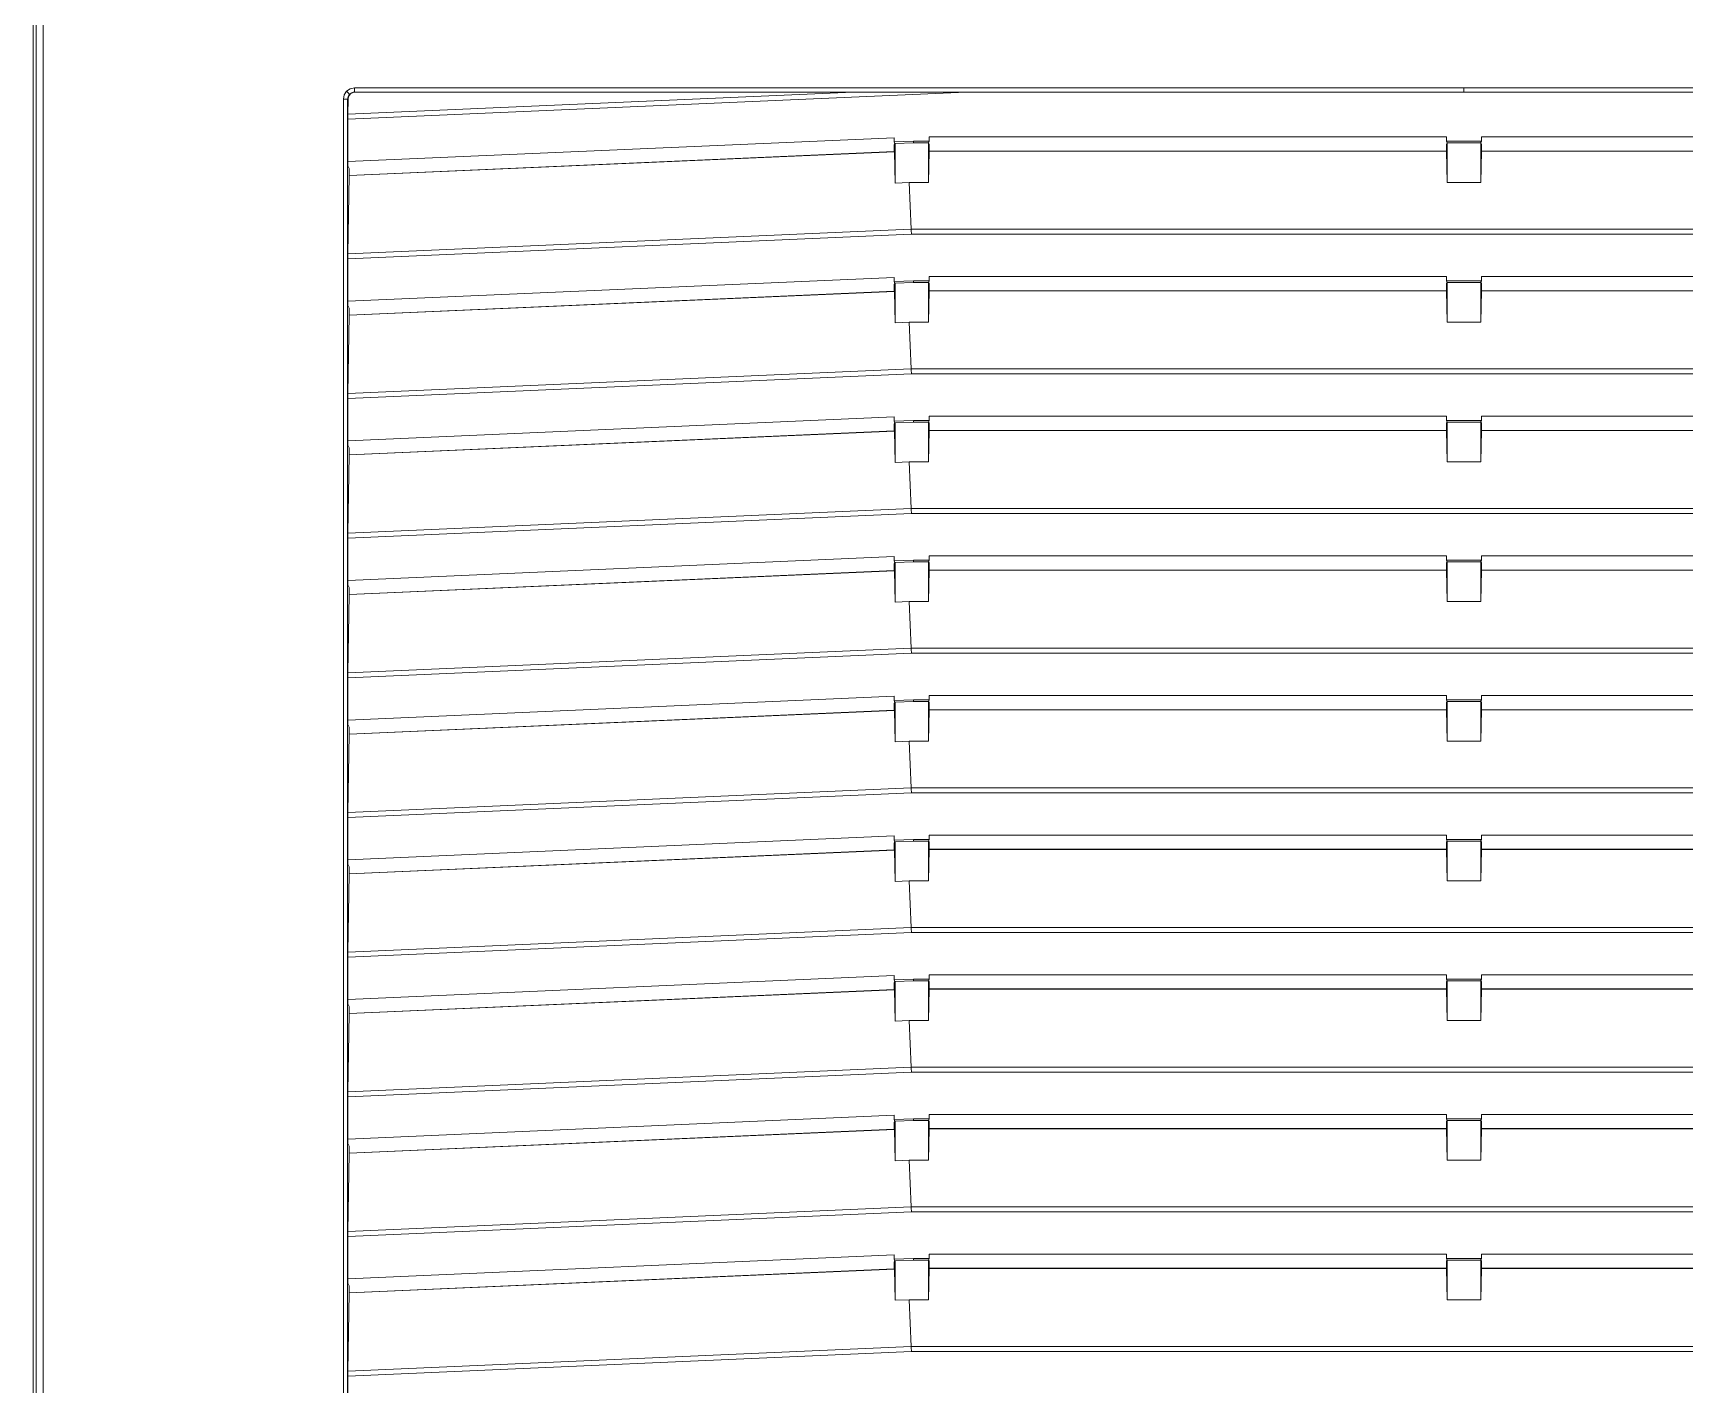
# Model space of a CAD drawing. Header units: millimetres. Extents: x -6000 to 26000, y -6000 to 26000.
# Drawn here: x 102.76 to 119.22, y -3542.47 to -3529 of the extents above; entities that cross this region are included whole.
import ezdxf

# ---------------------------------------------------------------- set-up
doc = ezdxf.new("R2010")
doc.units = ezdxf.units.MM
doc.header["$MEASUREMENT"] = 0
doc.layers.add('Чертеж и Рисунок_Ном._пера__7', color=7, linetype='Continuous', lineweight=15)

msp = doc.modelspace()

# ---------------------------------------------------------------- linework, layer by layer
at = {"layer": 'Чертеж и Рисунок_Ном._пера__7', "color": 7, "linetype": 'Continuous', "lineweight": 15}
for p, q in [((102.76, -3553.56), (102.76, -3527.881)), ((102.791, -3527.912), (102.791, -3553.529)), ((102.861, -3527.912), (102.861, -3553.529)), ((105.853, -3551.779), (105.853, -3529.662)), ((105.894, -3529.662), (105.853, -3529.662)), ((105.894, -3551.779), (105.894, -3529.662)), ((105.894, -3529.662), (105.899, -3529.662)), ((112.059, -3529.593), (105.896, -3529.862)), ((110.932, -3529.593), (105.896, -3529.813)), ((105.899, -3529.662), (105.896, -3529.813)), ((105.964, -3529.551), (117.018, -3529.551)), ((105.964, -3529.593), (105.964, -3529.551)), ((117.018, -3529.593), (105.964, -3529.593)), ((117.018, -3529.551), (128.072, -3529.551)), ((117.018, -3529.551), (117.018, -3529.593)), ((117.018, -3529.593), (128.072, -3529.593)), ((105.896, -3529.862), (105.896, -3530.284)), ((105.896, -3530.284), (111.342, -3530.046)), ((111.342, -3530.046), (111.342, -3530.088)), ((111.342, -3530.088), (111.533, -3530.08)), ((111.342, -3530.088), (111.347, -3530.107)), ((111.342, -3530.117), (111.347, -3530.107)), ((111.342, -3530.185), (111.342, -3530.117)), ((111.349, -3530.105), (111.347, -3530.107)), ((111.534, -3530.097), (111.349, -3530.105)), ((111.349, -3530.105), (111.349, -3530.498)), ((111.533, -3530.08), (111.69, -3530.08)), ((111.534, -3530.097), (111.533, -3530.08)), ((111.682, -3530.097), (111.534, -3530.097)), ((111.682, -3530.097), (111.69, -3530.08)), ((111.682, -3530.097), (111.684, -3530.097)), ((111.684, -3530.492), (111.684, -3530.097)), ((111.684, -3530.097), (111.69, -3530.109)), ((111.69, -3530.038), (116.844, -3530.038)), ((111.69, -3530.08), (111.69, -3530.038)), ((111.69, -3530.109), (111.69, -3530.179)), ((116.844, -3530.038), (116.844, -3530.08)), ((116.844, -3530.08), (117.192, -3530.08)), ((116.844, -3530.08), (116.852, -3530.097)), ((116.844, -3530.109), (116.85, -3530.097)), ((116.844, -3530.179), (116.844, -3530.109)), ((116.85, -3530.097), (116.85, -3530.492)), ((116.852, -3530.097), (116.85, -3530.097)), ((116.852, -3530.097), (117.183, -3530.097)), ((117.183, -3530.097), (117.192, -3530.08)), ((117.183, -3530.097), (117.186, -3530.097)), ((117.186, -3530.492), (117.186, -3530.097)), ((117.192, -3530.109), (117.186, -3530.097)), ((117.192, -3530.038), (122.345, -3530.038)), ((117.192, -3530.038), (117.192, -3530.08)), ((117.192, -3530.109), (117.192, -3530.179)), ((105.896, -3530.284), (105.896, -3530.326)), ((105.896, -3530.326), (105.911, -3530.354)), ((105.91, -3530.424), (111.343, -3530.187)), ((111.342, -3530.185), (105.911, -3530.422)), ((111.343, -3530.187), (111.342, -3530.185)), ((111.343, -3530.187), (111.349, -3530.498)), ((111.69, -3530.181), (111.684, -3530.492)), ((111.69, -3530.179), (111.69, -3530.181)), ((111.69, -3530.179), (116.844, -3530.179)), ((116.844, -3530.181), (111.69, -3530.181)), ((116.844, -3530.181), (116.844, -3530.179)), ((116.85, -3530.492), (116.844, -3530.181)), ((117.191, -3530.181), (117.186, -3530.492)), ((122.346, -3530.181), (117.191, -3530.181)), ((117.192, -3530.179), (117.192, -3530.179)), ((117.192, -3530.179), (122.345, -3530.179)), ((105.91, -3530.424), (105.896, -3531.204)), ((105.911, -3530.422), (105.91, -3530.424)), ((105.911, -3530.354), (105.911, -3530.422)), ((111.491, -3530.492), (111.349, -3530.498)), ((111.491, -3530.492), (111.511, -3530.958)), ((111.684, -3530.492), (111.491, -3530.492)), ((117.186, -3530.492), (116.85, -3530.492)), ((111.511, -3530.958), (105.896, -3531.204)), ((122.525, -3530.958), (111.511, -3530.958)), ((111.512, -3531.008), (105.896, -3531.253)), ((122.523, -3531.008), (111.512, -3531.008)), ((105.896, -3531.253), (105.896, -3531.675)), ((105.896, -3531.675), (111.342, -3531.437)), ((111.342, -3531.437), (111.342, -3531.479)), ((111.342, -3531.479), (111.533, -3531.471)), ((111.342, -3531.479), (111.347, -3531.498)), ((111.534, -3531.488), (111.349, -3531.496)), ((111.533, -3531.471), (111.69, -3531.471)), ((111.534, -3531.488), (111.533, -3531.471)), ((111.682, -3531.488), (111.534, -3531.488)), ((111.682, -3531.488), (111.69, -3531.471)), ((111.682, -3531.488), (111.684, -3531.488)), ((111.684, -3531.883), (111.684, -3531.488)), ((111.684, -3531.488), (111.69, -3531.5)), ((111.69, -3531.429), (116.844, -3531.429)), ((111.69, -3531.471), (111.69, -3531.429)), ((116.844, -3531.429), (116.844, -3531.471)), ((116.844, -3531.471), (117.192, -3531.471)), ((116.844, -3531.471), (116.852, -3531.488)), ((116.844, -3531.5), (116.85, -3531.488)), ((116.85, -3531.488), (116.85, -3531.883)), ((116.852, -3531.488), (116.85, -3531.488)), ((116.852, -3531.488), (117.183, -3531.488)), ((117.183, -3531.488), (117.192, -3531.471)), ((117.183, -3531.488), (117.186, -3531.488)), ((117.192, -3531.5), (117.186, -3531.488)), ((117.186, -3531.883), (117.186, -3531.488)), ((117.192, -3531.429), (122.345, -3531.429)), ((117.192, -3531.429), (117.192, -3531.471)), ((105.91, -3531.815), (111.343, -3531.578)), ((111.342, -3531.576), (105.911, -3531.813)), ((111.342, -3531.508), (111.347, -3531.498)), ((111.342, -3531.576), (111.342, -3531.508)), ((111.343, -3531.578), (111.342, -3531.576)), ((111.343, -3531.578), (111.349, -3531.889)), ((111.349, -3531.496), (111.347, -3531.498)), ((111.349, -3531.496), (111.349, -3531.889)), ((111.69, -3531.572), (111.684, -3531.883)), ((111.69, -3531.5), (111.69, -3531.57)), ((111.69, -3531.57), (111.69, -3531.572)), ((111.69, -3531.57), (116.844, -3531.57)), ((116.844, -3531.572), (111.69, -3531.572)), ((116.844, -3531.57), (116.844, -3531.5)), ((116.844, -3531.572), (116.844, -3531.57)), ((116.85, -3531.883), (116.844, -3531.572)), ((117.191, -3531.572), (117.186, -3531.883)), ((122.346, -3531.572), (117.191, -3531.572)), ((117.192, -3531.5), (117.192, -3531.57)), ((117.192, -3531.57), (117.192, -3531.57)), ((117.192, -3531.57), (122.345, -3531.57)), ((105.896, -3531.675), (105.896, -3531.717)), ((105.896, -3531.717), (105.911, -3531.745)), ((105.91, -3531.815), (105.896, -3532.595)), ((105.911, -3531.813), (105.91, -3531.815)), ((105.911, -3531.745), (105.911, -3531.813)), ((111.491, -3531.883), (111.349, -3531.889)), ((111.491, -3531.883), (111.511, -3532.349)), ((111.684, -3531.883), (111.491, -3531.883)), ((117.186, -3531.883), (116.85, -3531.883)), ((111.511, -3532.349), (105.896, -3532.595)), ((111.512, -3532.399), (105.896, -3532.644)), ((111.511, -3532.349), (122.525, -3532.349)), ((122.523, -3532.399), (111.512, -3532.399)), ((105.896, -3532.644), (105.896, -3533.066)), ((105.896, -3533.066), (111.342, -3532.828)), ((105.91, -3533.206), (111.343, -3532.969)), ((111.342, -3532.967), (105.911, -3533.204)), ((111.342, -3532.828), (111.342, -3532.87)), ((111.342, -3532.87), (111.533, -3532.862)), ((111.342, -3532.87), (111.347, -3532.889)), ((111.342, -3532.899), (111.347, -3532.889)), ((111.342, -3532.967), (111.342, -3532.899)), ((111.343, -3532.969), (111.342, -3532.967)), ((111.343, -3532.969), (111.349, -3533.28)), ((111.349, -3532.887), (111.347, -3532.889)), ((111.534, -3532.879), (111.349, -3532.887)), ((111.349, -3532.887), (111.349, -3533.28)), ((111.533, -3532.862), (111.69, -3532.862)), ((111.534, -3532.879), (111.533, -3532.862)), ((111.682, -3532.879), (111.534, -3532.879)), ((111.682, -3532.879), (111.69, -3532.862)), ((111.682, -3532.879), (111.684, -3532.879)), ((111.684, -3533.274), (111.684, -3532.879)), ((111.684, -3532.879), (111.69, -3532.891)), ((111.69, -3532.963), (111.684, -3533.274)), ((111.69, -3532.82), (116.844, -3532.82)), ((111.69, -3532.862), (111.69, -3532.82)), ((111.69, -3532.891), (111.69, -3532.961)), ((111.69, -3532.961), (111.69, -3532.963)), ((111.69, -3532.961), (116.844, -3532.961)), ((116.844, -3532.963), (111.69, -3532.963)), ((116.844, -3532.82), (116.844, -3532.862)), ((116.844, -3532.862), (117.192, -3532.862)), ((116.844, -3532.862), (116.852, -3532.879)), ((116.844, -3532.891), (116.85, -3532.879)), ((116.844, -3532.961), (116.844, -3532.891)), ((116.844, -3532.963), (116.844, -3532.961)), ((116.85, -3533.274), (116.844, -3532.963)), ((116.85, -3532.879), (116.85, -3533.274)), ((116.852, -3532.879), (116.85, -3532.879)), ((116.852, -3532.879), (117.183, -3532.879)), ((117.183, -3532.879), (117.192, -3532.862)), ((117.183, -3532.879), (117.186, -3532.879)), ((117.186, -3533.274), (117.186, -3532.879)), ((117.192, -3532.891), (117.186, -3532.879)), ((117.191, -3532.963), (117.186, -3533.274)), ((122.346, -3532.963), (117.191, -3532.963)), ((117.192, -3532.82), (122.345, -3532.82)), ((117.192, -3532.82), (117.192, -3532.862)), ((117.192, -3532.891), (117.192, -3532.961)), ((117.192, -3532.961), (117.192, -3532.961)), ((117.192, -3532.961), (122.345, -3532.961)), ((105.896, -3533.066), (105.896, -3533.108)), ((105.896, -3533.108), (105.911, -3533.136)), ((105.911, -3533.136), (105.911, -3533.204)), ((105.91, -3533.206), (105.896, -3533.986)), ((105.911, -3533.204), (105.91, -3533.206)), ((111.491, -3533.274), (111.349, -3533.28)), ((111.491, -3533.274), (111.511, -3533.74)), ((111.684, -3533.274), (111.491, -3533.274)), ((117.186, -3533.274), (116.85, -3533.274)), ((111.511, -3533.74), (105.896, -3533.986)), ((111.512, -3533.79), (105.896, -3534.035)), ((122.525, -3533.74), (111.511, -3533.74)), ((122.523, -3533.79), (111.512, -3533.79)), ((105.896, -3534.035), (105.896, -3534.457)), ((105.896, -3534.457), (111.342, -3534.219)), ((111.342, -3534.219), (111.342, -3534.261)), ((111.342, -3534.261), (111.533, -3534.253)), ((111.342, -3534.261), (111.347, -3534.28)), ((111.342, -3534.29), (111.347, -3534.28)), ((111.349, -3534.278), (111.347, -3534.28)), ((111.534, -3534.27), (111.349, -3534.278)), ((111.349, -3534.278), (111.349, -3534.671)), ((111.533, -3534.253), (111.69, -3534.253)), ((111.534, -3534.27), (111.533, -3534.253)), ((111.682, -3534.27), (111.534, -3534.27)), ((111.682, -3534.27), (111.69, -3534.253)), ((111.682, -3534.27), (111.684, -3534.27)), ((111.684, -3534.665), (111.684, -3534.27)), ((111.684, -3534.27), (111.69, -3534.282)), ((111.69, -3534.211), (116.844, -3534.211)), ((111.69, -3534.253), (111.69, -3534.211)), ((111.69, -3534.282), (111.69, -3534.352)), ((116.844, -3534.211), (116.844, -3534.253)), ((116.844, -3534.253), (117.192, -3534.253)), ((116.844, -3534.253), (116.852, -3534.27)), ((116.844, -3534.282), (116.85, -3534.27)), ((116.844, -3534.352), (116.844, -3534.282)), ((116.85, -3534.27), (116.85, -3534.665)), ((116.852, -3534.27), (116.85, -3534.27)), ((116.852, -3534.27), (117.183, -3534.27)), ((117.183, -3534.27), (117.192, -3534.253)), ((117.183, -3534.27), (117.186, -3534.27)), ((117.186, -3534.665), (117.186, -3534.27)), ((117.192, -3534.282), (117.186, -3534.27)), ((117.192, -3534.211), (122.345, -3534.211)), ((117.192, -3534.211), (117.192, -3534.253)), ((117.192, -3534.282), (117.192, -3534.352)), ((105.91, -3534.597), (111.343, -3534.36)), ((111.342, -3534.358), (105.911, -3534.595)), ((111.342, -3534.358), (111.342, -3534.29)), ((111.343, -3534.36), (111.342, -3534.358)), ((111.343, -3534.36), (111.349, -3534.671)), ((111.69, -3534.354), (111.684, -3534.665)), ((111.69, -3534.352), (111.69, -3534.354)), ((111.69, -3534.352), (116.844, -3534.352)), ((116.844, -3534.354), (111.69, -3534.354)), ((116.844, -3534.354), (116.844, -3534.352)), ((116.85, -3534.665), (116.844, -3534.354)), ((117.191, -3534.354), (117.186, -3534.665)), ((122.346, -3534.354), (117.191, -3534.354)), ((117.192, -3534.352), (117.192, -3534.352)), ((117.192, -3534.352), (122.345, -3534.352)), ((105.896, -3534.457), (105.896, -3534.499)), ((105.896, -3534.499), (105.911, -3534.527)), ((105.91, -3534.597), (105.896, -3535.377)), ((105.911, -3534.595), (105.91, -3534.597)), ((105.911, -3534.527), (105.911, -3534.595)), ((111.491, -3534.665), (111.349, -3534.671)), ((111.491, -3534.665), (111.511, -3535.131)), ((111.684, -3534.665), (111.491, -3534.665)), ((117.186, -3534.665), (116.85, -3534.665)), ((111.511, -3535.131), (105.896, -3535.377)), ((111.512, -3535.181), (105.896, -3535.426)), ((122.525, -3535.131), (111.511, -3535.131)), ((122.523, -3535.181), (111.512, -3535.181)), ((105.896, -3535.426), (105.896, -3535.848)), ((111.69, -3535.602), (116.844, -3535.602)), ((111.69, -3535.644), (111.69, -3535.602)), ((116.844, -3535.602), (116.844, -3535.644)), ((117.192, -3535.602), (122.345, -3535.602)), ((117.192, -3535.602), (117.192, -3535.644)), ((105.896, -3535.848), (111.342, -3535.61)), ((105.91, -3535.988), (111.343, -3535.751)), ((111.342, -3535.749), (105.911, -3535.986)), ((111.342, -3535.61), (111.342, -3535.652)), ((111.342, -3535.652), (111.533, -3535.644)), ((111.342, -3535.652), (111.347, -3535.671)), ((111.342, -3535.681), (111.347, -3535.671)), ((111.342, -3535.749), (111.342, -3535.681)), ((111.343, -3535.751), (111.342, -3535.749)), ((111.343, -3535.751), (111.349, -3536.062)), ((111.349, -3535.669), (111.347, -3535.671)), ((111.534, -3535.661), (111.349, -3535.669)), ((111.349, -3535.669), (111.349, -3536.062)), ((111.533, -3535.644), (111.69, -3535.644)), ((111.534, -3535.661), (111.533, -3535.644)), ((111.682, -3535.661), (111.534, -3535.661)), ((111.682, -3535.661), (111.69, -3535.644)), ((111.682, -3535.661), (111.684, -3535.661)), ((111.684, -3536.056), (111.684, -3535.661)), ((111.684, -3535.661), (111.69, -3535.673)), ((111.69, -3535.745), (111.684, -3536.056)), ((111.69, -3535.673), (111.69, -3535.743)), ((111.69, -3535.743), (111.69, -3535.745)), ((111.69, -3535.743), (116.844, -3535.743)), ((116.844, -3535.745), (111.69, -3535.745)), ((116.844, -3535.644), (117.192, -3535.644)), ((116.844, -3535.644), (116.852, -3535.661)), ((116.844, -3535.673), (116.85, -3535.661)), ((116.844, -3535.743), (116.844, -3535.673)), ((116.844, -3535.745), (116.844, -3535.743)), ((116.85, -3536.056), (116.844, -3535.745)), ((116.85, -3535.661), (116.85, -3536.056)), ((116.852, -3535.661), (116.85, -3535.661)), ((116.852, -3535.661), (117.183, -3535.661)), ((117.183, -3535.661), (117.192, -3535.644)), ((117.183, -3535.661), (117.186, -3535.661)), ((117.186, -3536.056), (117.186, -3535.661)), ((117.192, -3535.673), (117.186, -3535.661)), ((117.191, -3535.745), (117.186, -3536.056)), ((122.346, -3535.745), (117.191, -3535.745)), ((117.192, -3535.673), (117.192, -3535.743)), ((117.192, -3535.743), (117.192, -3535.743)), ((117.192, -3535.743), (122.345, -3535.743)), ((105.896, -3535.848), (105.896, -3535.89)), ((105.896, -3535.89), (105.911, -3535.918)), ((105.911, -3535.918), (105.911, -3535.986)), ((105.91, -3535.988), (105.896, -3536.768)), ((105.911, -3535.986), (105.91, -3535.988)), ((111.491, -3536.056), (111.349, -3536.062)), ((111.491, -3536.056), (111.511, -3536.522)), ((111.684, -3536.056), (111.491, -3536.056)), ((117.186, -3536.056), (116.85, -3536.056)), ((111.511, -3536.522), (105.896, -3536.768)), ((111.512, -3536.572), (105.896, -3536.817)), ((122.525, -3536.522), (111.511, -3536.522)), ((122.523, -3536.572), (111.512, -3536.572)), ((105.896, -3536.817), (105.896, -3537.239)), ((105.896, -3537.239), (111.342, -3537.001)), ((111.342, -3537.001), (111.342, -3537.043)), ((111.342, -3537.043), (111.533, -3537.035)), ((111.342, -3537.043), (111.347, -3537.062)), ((111.342, -3537.072), (111.347, -3537.062)), ((111.342, -3537.14), (111.342, -3537.072)), ((111.349, -3537.06), (111.347, -3537.062)), ((111.534, -3537.052), (111.349, -3537.06)), ((111.349, -3537.06), (111.349, -3537.453)), ((111.533, -3537.035), (111.69, -3537.035)), ((111.534, -3537.052), (111.533, -3537.035)), ((111.682, -3537.052), (111.534, -3537.052)), ((111.682, -3537.052), (111.69, -3537.035)), ((111.682, -3537.052), (111.684, -3537.052)), ((111.684, -3537.447), (111.684, -3537.052)), ((111.684, -3537.052), (111.69, -3537.064)), ((111.69, -3536.993), (116.844, -3536.993)), ((111.69, -3537.035), (111.69, -3536.993)), ((111.69, -3537.064), (111.69, -3537.134)), ((116.844, -3536.993), (116.844, -3537.035)), ((116.844, -3537.035), (117.192, -3537.035)), ((116.844, -3537.035), (116.852, -3537.052)), ((116.844, -3537.064), (116.85, -3537.052)), ((116.844, -3537.134), (116.844, -3537.064)), ((116.85, -3537.052), (116.85, -3537.447)), ((116.852, -3537.052), (116.85, -3537.052)), ((116.852, -3537.052), (117.183, -3537.052)), ((117.183, -3537.052), (117.192, -3537.035)), ((117.183, -3537.052), (117.186, -3537.052)), ((117.186, -3537.447), (117.186, -3537.052)), ((117.192, -3537.064), (117.186, -3537.052)), ((117.192, -3536.993), (122.345, -3536.993)), ((117.192, -3536.993), (117.192, -3537.035)), ((117.192, -3537.064), (117.192, -3537.134)), ((105.896, -3537.239), (105.896, -3537.281)), ((105.91, -3537.379), (111.343, -3537.142)), ((111.342, -3537.14), (105.911, -3537.377)), ((111.343, -3537.142), (111.342, -3537.14)), ((111.343, -3537.142), (111.349, -3537.453)), ((111.69, -3537.136), (111.684, -3537.447)), ((111.69, -3537.134), (111.69, -3537.136)), ((111.69, -3537.134), (116.844, -3537.134)), ((116.844, -3537.136), (111.69, -3537.136)), ((116.844, -3537.136), (116.844, -3537.134)), ((116.85, -3537.447), (116.844, -3537.136)), ((117.191, -3537.136), (117.186, -3537.447)), ((122.346, -3537.136), (117.191, -3537.136)), ((117.192, -3537.134), (117.192, -3537.134)), ((117.192, -3537.134), (122.345, -3537.134)), ((105.896, -3537.281), (105.911, -3537.309)), ((105.91, -3537.379), (105.896, -3538.159)), ((105.911, -3537.377), (105.91, -3537.379)), ((105.911, -3537.309), (105.911, -3537.377)), ((111.491, -3537.447), (111.349, -3537.453)), ((111.491, -3537.447), (111.511, -3537.913)), ((111.684, -3537.447), (111.491, -3537.447)), ((117.186, -3537.447), (116.85, -3537.447)), ((111.511, -3537.913), (105.896, -3538.159)), ((111.512, -3537.963), (105.896, -3538.208)), ((122.525, -3537.913), (111.511, -3537.913)), ((122.523, -3537.963), (111.512, -3537.963)), ((105.896, -3538.208), (105.896, -3538.63)), ((105.896, -3538.63), (111.342, -3538.392)), ((111.342, -3538.392), (111.342, -3538.434)), ((111.69, -3538.384), (116.844, -3538.384)), ((111.69, -3538.426), (111.69, -3538.384)), ((116.844, -3538.384), (116.844, -3538.426)), ((117.192, -3538.384), (122.345, -3538.384)), ((117.192, -3538.384), (117.192, -3538.426)), ((105.91, -3538.77), (111.343, -3538.533)), ((111.342, -3538.531), (105.911, -3538.768)), ((111.342, -3538.434), (111.533, -3538.426)), ((111.342, -3538.434), (111.347, -3538.453)), ((111.342, -3538.463), (111.347, -3538.453)), ((111.342, -3538.531), (111.342, -3538.463)), ((111.343, -3538.533), (111.342, -3538.531)), ((111.343, -3538.533), (111.349, -3538.844)), ((111.349, -3538.451), (111.347, -3538.453)), ((111.534, -3538.443), (111.349, -3538.451)), ((111.349, -3538.451), (111.349, -3538.844)), ((111.533, -3538.426), (111.69, -3538.426)), ((111.534, -3538.443), (111.533, -3538.426)), ((111.682, -3538.443), (111.534, -3538.443)), ((111.682, -3538.443), (111.69, -3538.426)), ((111.682, -3538.443), (111.684, -3538.443)), ((111.684, -3538.838), (111.684, -3538.443)), ((111.684, -3538.443), (111.69, -3538.455)), ((111.69, -3538.527), (111.684, -3538.838)), ((111.69, -3538.455), (111.69, -3538.525)), ((111.69, -3538.525), (111.69, -3538.527)), ((111.69, -3538.525), (116.844, -3538.525)), ((116.844, -3538.527), (111.69, -3538.527)), ((116.844, -3538.426), (117.192, -3538.426)), ((116.844, -3538.426), (116.852, -3538.443)), ((116.844, -3538.455), (116.85, -3538.443)), ((116.844, -3538.525), (116.844, -3538.455)), ((116.844, -3538.527), (116.844, -3538.525)), ((116.85, -3538.838), (116.844, -3538.527)), ((116.85, -3538.443), (116.85, -3538.838)), ((116.852, -3538.443), (116.85, -3538.443)), ((116.852, -3538.443), (117.183, -3538.443)), ((117.183, -3538.443), (117.192, -3538.426)), ((117.183, -3538.443), (117.186, -3538.443)), ((117.186, -3538.838), (117.186, -3538.443)), ((117.192, -3538.455), (117.186, -3538.443)), ((117.191, -3538.527), (117.186, -3538.838)), ((122.346, -3538.527), (117.191, -3538.527)), ((117.192, -3538.455), (117.192, -3538.525)), ((117.192, -3538.525), (117.192, -3538.525)), ((117.192, -3538.525), (122.345, -3538.525)), ((105.896, -3538.63), (105.896, -3538.672)), ((105.896, -3538.672), (105.911, -3538.7)), ((105.911, -3538.7), (105.911, -3538.768)), ((105.91, -3538.77), (105.896, -3539.55)), ((105.911, -3538.768), (105.91, -3538.77)), ((111.491, -3538.838), (111.349, -3538.844)), ((111.491, -3538.838), (111.511, -3539.304)), ((111.684, -3538.838), (111.491, -3538.838)), ((117.186, -3538.838), (116.85, -3538.838)), ((111.511, -3539.304), (105.896, -3539.55)), ((111.512, -3539.354), (105.896, -3539.599)), ((122.525, -3539.304), (111.511, -3539.304)), ((122.523, -3539.354), (111.512, -3539.354)), ((105.896, -3539.599), (105.896, -3540.021)), ((105.896, -3540.021), (111.342, -3539.783)), ((111.342, -3539.783), (111.342, -3539.825)), ((111.342, -3539.825), (111.533, -3539.817)), ((111.342, -3539.825), (111.347, -3539.844)), ((111.342, -3539.854), (111.347, -3539.844)), ((111.342, -3539.922), (111.342, -3539.854)), ((111.349, -3539.842), (111.347, -3539.844)), ((111.534, -3539.834), (111.349, -3539.842)), ((111.349, -3539.842), (111.349, -3540.235)), ((111.533, -3539.817), (111.69, -3539.817)), ((111.534, -3539.834), (111.533, -3539.817)), ((111.682, -3539.834), (111.534, -3539.834)), ((111.682, -3539.834), (111.69, -3539.817)), ((111.682, -3539.834), (111.684, -3539.834)), ((111.684, -3540.229), (111.684, -3539.834)), ((111.684, -3539.834), (111.69, -3539.846)), ((111.69, -3539.775), (116.844, -3539.775)), ((111.69, -3539.817), (111.69, -3539.775)), ((111.69, -3539.846), (111.69, -3539.916)), ((116.844, -3539.775), (116.844, -3539.817)), ((116.844, -3539.817), (117.192, -3539.817)), ((116.844, -3539.817), (116.852, -3539.834)), ((116.844, -3539.846), (116.85, -3539.834)), ((116.844, -3539.916), (116.844, -3539.846)), ((116.85, -3539.834), (116.85, -3540.229)), ((116.852, -3539.834), (116.85, -3539.834)), ((116.852, -3539.834), (117.183, -3539.834)), ((117.183, -3539.834), (117.192, -3539.817)), ((117.183, -3539.834), (117.186, -3539.834)), ((117.186, -3540.229), (117.186, -3539.834)), ((117.192, -3539.846), (117.186, -3539.834)), ((117.192, -3539.775), (122.345, -3539.775)), ((117.192, -3539.775), (117.192, -3539.817)), ((117.192, -3539.846), (117.192, -3539.916)), ((105.896, -3540.021), (105.896, -3540.063)), ((105.91, -3540.161), (111.343, -3539.924)), ((111.342, -3539.922), (105.911, -3540.159)), ((111.343, -3539.924), (111.342, -3539.922)), ((111.343, -3539.924), (111.349, -3540.235)), ((111.69, -3539.918), (111.684, -3540.229)), ((111.69, -3539.916), (111.69, -3539.918)), ((111.69, -3539.916), (116.844, -3539.916)), ((116.844, -3539.918), (111.69, -3539.918)), ((116.844, -3539.918), (116.844, -3539.916)), ((116.85, -3540.229), (116.844, -3539.918)), ((117.191, -3539.918), (117.186, -3540.229)), ((122.346, -3539.918), (117.191, -3539.918)), ((117.192, -3539.916), (117.192, -3539.916)), ((117.192, -3539.916), (122.345, -3539.916)), ((105.896, -3540.063), (105.911, -3540.091)), ((105.91, -3540.161), (105.896, -3540.941)), ((105.911, -3540.159), (105.91, -3540.161)), ((105.911, -3540.091), (105.911, -3540.159)), ((111.491, -3540.229), (111.349, -3540.235)), ((111.491, -3540.229), (111.511, -3540.695)), ((111.684, -3540.229), (111.491, -3540.229)), ((117.186, -3540.229), (116.85, -3540.229)), ((111.511, -3540.695), (105.896, -3540.941)), ((122.525, -3540.695), (111.511, -3540.695)), ((111.512, -3540.745), (105.896, -3540.99)), ((122.523, -3540.745), (111.512, -3540.745)), ((105.896, -3540.99), (105.896, -3541.412)), ((105.896, -3541.412), (111.342, -3541.174)), ((111.342, -3541.174), (111.342, -3541.216)), ((111.69, -3541.166), (116.844, -3541.166)), ((111.69, -3541.208), (111.69, -3541.166)), ((116.844, -3541.166), (116.844, -3541.208)), ((117.192, -3541.166), (122.345, -3541.166)), ((117.192, -3541.166), (117.192, -3541.208)), ((105.91, -3541.552), (111.343, -3541.315)), ((111.342, -3541.313), (105.911, -3541.55)), ((111.342, -3541.216), (111.533, -3541.208)), ((111.342, -3541.216), (111.347, -3541.235)), ((111.342, -3541.245), (111.347, -3541.235)), ((111.342, -3541.313), (111.342, -3541.245)), ((111.343, -3541.315), (111.342, -3541.313)), ((111.343, -3541.315), (111.349, -3541.626)), ((111.349, -3541.233), (111.347, -3541.235)), ((111.534, -3541.225), (111.349, -3541.233)), ((111.349, -3541.233), (111.349, -3541.626)), ((111.533, -3541.208), (111.69, -3541.208)), ((111.534, -3541.225), (111.533, -3541.208)), ((111.682, -3541.225), (111.534, -3541.225)), ((111.682, -3541.225), (111.69, -3541.208)), ((111.682, -3541.225), (111.684, -3541.225)), ((111.684, -3541.62), (111.684, -3541.225)), ((111.684, -3541.225), (111.69, -3541.237)), ((111.69, -3541.309), (111.684, -3541.62)), ((111.69, -3541.237), (111.69, -3541.307)), ((111.69, -3541.307), (111.69, -3541.309)), ((111.69, -3541.307), (116.844, -3541.307)), ((116.844, -3541.309), (111.69, -3541.309)), ((116.844, -3541.208), (117.192, -3541.208)), ((116.844, -3541.208), (116.852, -3541.225)), ((116.844, -3541.237), (116.85, -3541.225)), ((116.844, -3541.307), (116.844, -3541.237)), ((116.844, -3541.309), (116.844, -3541.307)), ((116.85, -3541.62), (116.844, -3541.309)), ((116.85, -3541.225), (116.85, -3541.62)), ((116.852, -3541.225), (116.85, -3541.225)), ((116.852, -3541.225), (117.183, -3541.225)), ((117.183, -3541.225), (117.192, -3541.208)), ((117.183, -3541.225), (117.186, -3541.225)), ((117.186, -3541.62), (117.186, -3541.225)), ((117.192, -3541.237), (117.186, -3541.225)), ((117.191, -3541.309), (117.186, -3541.62)), ((122.346, -3541.309), (117.191, -3541.309)), ((117.192, -3541.237), (117.192, -3541.307)), ((117.192, -3541.307), (117.192, -3541.307)), ((117.192, -3541.307), (122.345, -3541.307)), ((105.896, -3541.412), (105.896, -3541.454)), ((105.896, -3541.454), (105.911, -3541.482)), ((105.911, -3541.482), (105.911, -3541.55)), ((105.91, -3541.552), (105.896, -3542.332)), ((105.911, -3541.55), (105.91, -3541.552)), ((111.491, -3541.62), (111.349, -3541.626)), ((111.491, -3541.62), (111.511, -3542.086)), ((111.684, -3541.62), (111.491, -3541.62)), ((117.186, -3541.62), (116.85, -3541.62)), ((111.511, -3542.086), (105.896, -3542.332)), ((111.512, -3542.136), (105.896, -3542.381)), ((122.525, -3542.086), (111.511, -3542.086)), ((122.523, -3542.136), (111.512, -3542.136)), ((105.896, -3542.381), (105.896, -3542.803))]:
    msp.add_line(p, q, dxfattribs=at)
at = {"layer": 'Чертеж и Рисунок_Ном._пера__7', "color": 7, "linetype": 'Continuous', "lineweight": 15, "flags": 128}
for points in [[(105.853, -3529.662), (105.861, -3529.62), (105.885, -3529.584)], [(105.885, -3529.584), (105.921, -3529.56), (105.964, -3529.551)], [(105.914, -3529.613), (105.906, -3529.605), (105.896, -3529.595), (105.885, -3529.584)], [(105.894, -3529.662), (105.899, -3529.636), (105.906, -3529.624), (105.914, -3529.613)], [(105.899, -3529.662), (105.904, -3529.637), (105.92, -3529.613), (105.931, -3529.604), (105.944, -3529.598), (105.957, -3529.594), (105.97, -3529.593)], [(105.914, -3529.613), (105.925, -3529.605), (105.937, -3529.598), (105.95, -3529.594), (105.964, -3529.593)], [(105.896, -3529.813), (105.896, -3529.823), (105.896, -3529.835), (105.896, -3529.848), (105.896, -3529.862)], [(111.512, -3531.008), (111.512, -3530.994), (111.511, -3530.981), (111.511, -3530.969), (111.511, -3530.958)], [(105.896, -3531.204), (105.896, -3531.214), (105.896, -3531.226), (105.896, -3531.239), (105.896, -3531.253)], [(111.512, -3532.399), (111.512, -3532.385), (111.511, -3532.372), (111.511, -3532.36), (111.511, -3532.349)], [(105.896, -3532.595), (105.896, -3532.605), (105.896, -3532.617), (105.896, -3532.63), (105.896, -3532.644)], [(111.512, -3533.79), (111.512, -3533.776), (111.511, -3533.763), (111.511, -3533.751), (111.511, -3533.74)], [(105.896, -3533.986), (105.896, -3533.996), (105.896, -3534.008), (105.896, -3534.021), (105.896, -3534.035)], [(111.512, -3535.181), (111.512, -3535.167), (111.511, -3535.154), (111.511, -3535.142), (111.511, -3535.131)], [(105.896, -3535.377), (105.896, -3535.387), (105.896, -3535.399), (105.896, -3535.412), (105.896, -3535.426)], [(111.512, -3536.572), (111.512, -3536.558), (111.511, -3536.545), (111.511, -3536.533), (111.511, -3536.522)], [(105.896, -3536.768), (105.896, -3536.778), (105.896, -3536.79), (105.896, -3536.803), (105.896, -3536.817)], [(111.512, -3537.963), (111.512, -3537.949), (111.511, -3537.936), (111.511, -3537.924), (111.511, -3537.913)], [(105.896, -3538.159), (105.896, -3538.169), (105.896, -3538.181), (105.896, -3538.194), (105.896, -3538.208)], [(111.512, -3539.354), (111.512, -3539.34), (111.511, -3539.327), (111.511, -3539.315), (111.511, -3539.304)], [(105.896, -3539.55), (105.896, -3539.56), (105.896, -3539.572), (105.896, -3539.585), (105.896, -3539.599)], [(111.512, -3540.745), (111.512, -3540.731), (111.511, -3540.718), (111.511, -3540.706), (111.511, -3540.695)], [(105.896, -3540.941), (105.896, -3540.951), (105.896, -3540.963), (105.896, -3540.976), (105.896, -3540.99)], [(111.512, -3542.136), (111.512, -3542.122), (111.511, -3542.109), (111.511, -3542.097), (111.511, -3542.086)], [(105.896, -3542.332), (105.896, -3542.342), (105.896, -3542.354), (105.896, -3542.367), (105.896, -3542.381)]]:
    msp.add_lwpolyline(points, dxfattribs=at)

doc.saveas('drawing.dxf')
